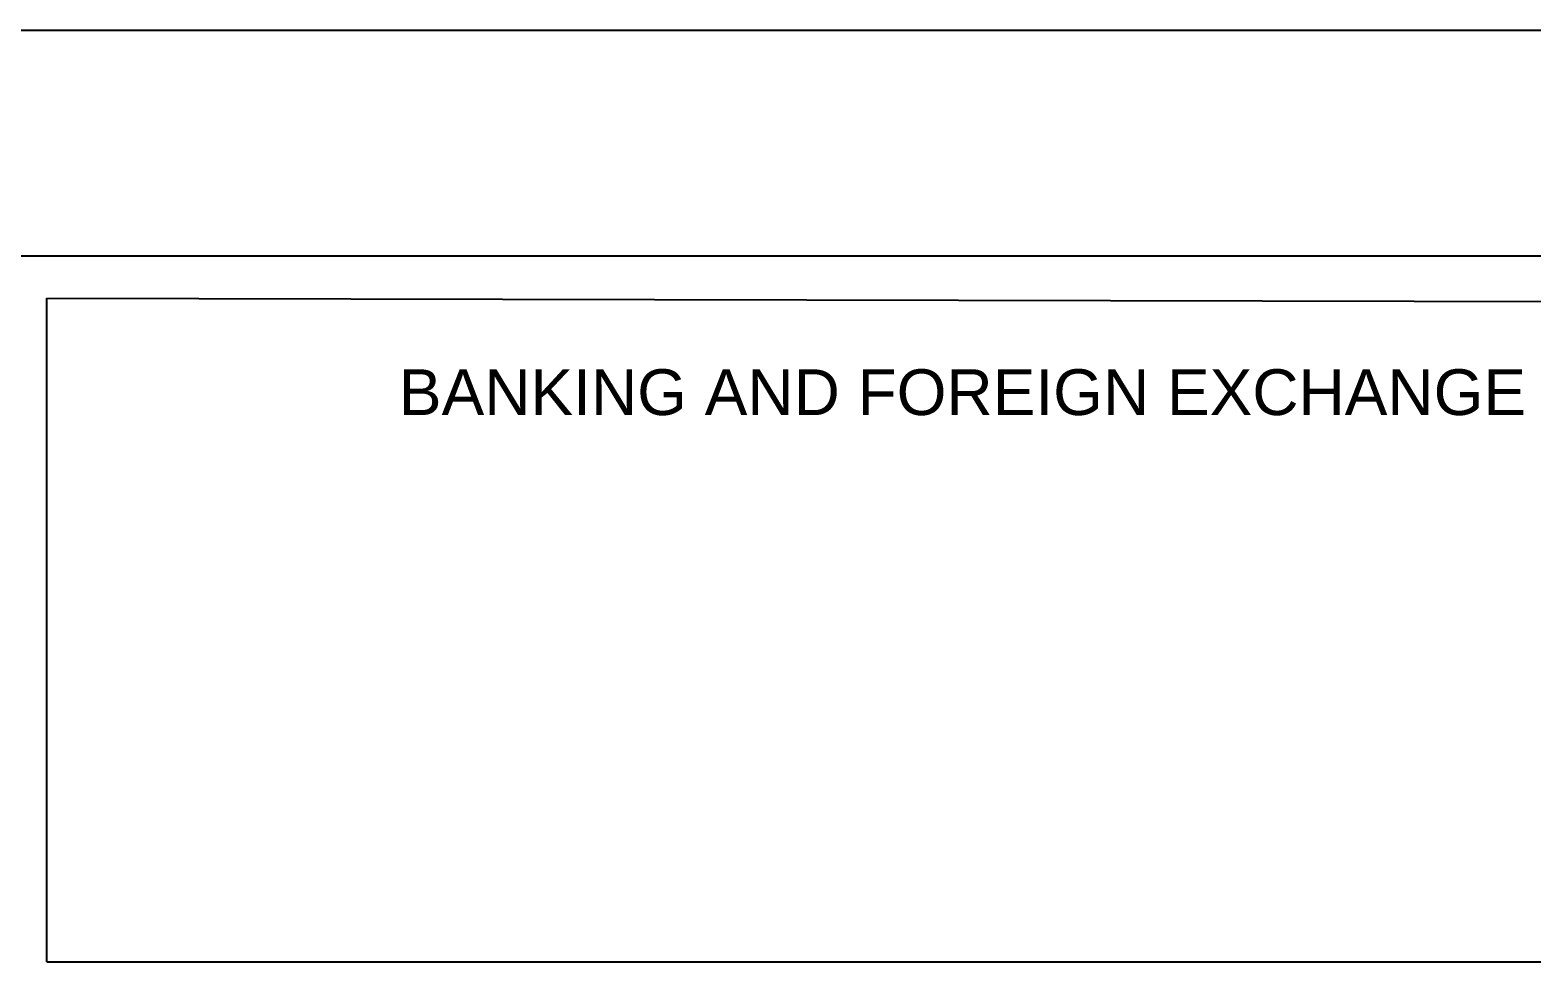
# Model space of a CAD drawing. Header units: millimetres. Extents: x 587797 to 2274247, y 1711 to 439204.
# Drawn here: x 1006771 to 1014745, y 287267 to 292217 of the extents above; entities that cross this region are included whole.
import ezdxf

# ---------------------------------------------------------------- set-up
doc = ezdxf.new("R2010")
doc.units = ezdxf.units.MM
doc.styles.get("Standard").update_dxf_attribs({"font": 'arial.ttf'})

msp = doc.modelspace()

# ---------------------------------------------------------------- linework, layer by layer
for p, q in [((971709.651, 292216.983, 442.155), (1042859.651, 292216.983, 442.155)), ((971709.651, 291016.983, 442.155), (1042859.651, 291016.983, 442.155)), ((1006859.651, 290792.474, 442.155), (1016709.651, 290771.594, 442.155)), ((1006859.651, 287266.983, 442.155), (1006859.651, 290792.474, 442.155)), ((1006859.651, 287266.983, 442.155), (1016709.651, 287266.983, 442.155)), ((1006859.651, 287266.983, 442.155), (1016709.651, 287266.983, 442.155))]:
    msp.add_line(p, q)

# ---------------------------------------------------------------- texts
msp.add_text('BANKING AND FOREIGN EXCHANGE', height=243.22803).set_placement((1008729.225, 290171.879, 442.155))

doc.saveas('drawing.dxf')
